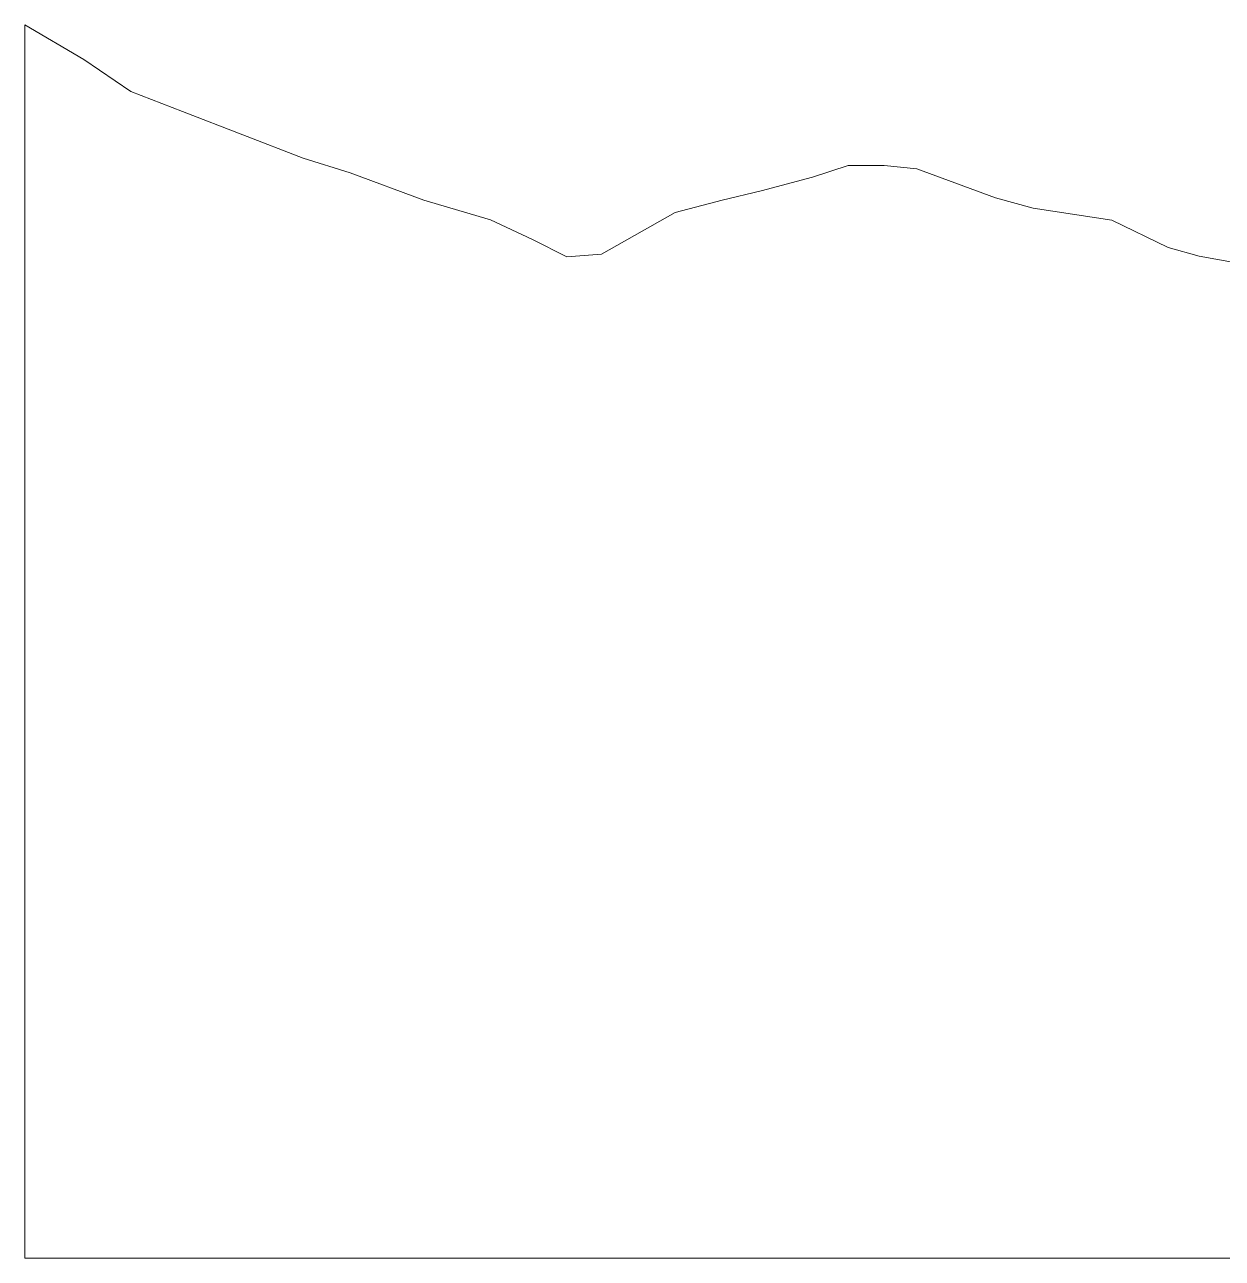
# Model space of a CAD drawing. Header units: millimetres. Extents: x -242231 to 419123, y -2399 to 525285.
# Drawn here: x -72170 to 72176, y 313880 to 462555 of the extents above; entities that cross this region are included whole.
import ezdxf

# ---------------------------------------------------------------- set-up
doc = ezdxf.new("R2010")
doc.units = ezdxf.units.MM

msp = doc.modelspace()

# ---------------------------------------------------------------- linework, layer by layer
at = {"color": 252, "linetype": 'Continuous', "lineweight": 18}
for p, q in [((-65035.092, 458342.418), (-72169.969, 462554.917)), ((-72169.969, 462554.917), (-72169.969, 313879.588)), ((-59392.292, 454481.554), (-65035.092, 458342.418)), ((-53155.512, 452105.638), (-59392.292, 454481.554)), ((-38603.025, 446462.837), (-53155.512, 452105.638)), ((-32960.224, 444680.9), (-38603.025, 446462.837)), ((-24050.539, 441414.015), (-32960.224, 444680.9)), ((27100.362, 445600.709), (22769.265, 444157.01)), ((31431.459, 445600.709), (27100.362, 445600.709)), ((35350.071, 445188.224), (31431.459, 445600.709)), ((44837.236, 441682.097), (35350.071, 445188.224)), ((22769.265, 444157.01), (16578.382, 442527.83)), ((16578.382, 442527.83), (11885.193, 441414.015)), ((49374.576, 440444.641), (44837.236, 441682.097)), ((-16031.822, 439038.099), (-24050.539, 441414.015)), ((11885.193, 441414.015), (6242.392, 439929.067)), ((58861.741, 439000.942), (49374.576, 440444.641)), ((-10983, 436662.183), (-16031.822, 439038.099)), ((6242.392, 439929.067), (-2667.293, 434880.245)), ((65667.751, 435701.059), (58861.741, 439000.942)), ((-6825.147, 434583.256), (-10983, 436662.183)), ((69380.12, 434669.845), (65667.751, 435701.059)), ((-2667.293, 434880.245), (-6825.147, 434583.256)), ((78248.557, 433019.903), (69380.12, 434669.845)), ((-72169.969, 313879.588), (407755.591, 313879.588))]:
    msp.add_line(p, q, dxfattribs=at)

doc.saveas('drawing.dxf')
